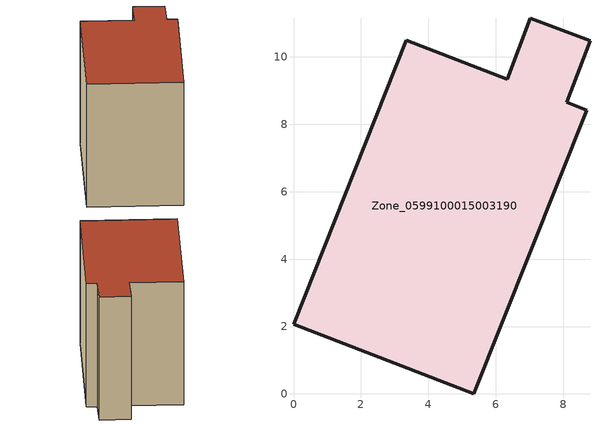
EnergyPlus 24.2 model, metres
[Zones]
Zone_0599100015003190
 floor ground (C_G): 5.34,0 0,2.06 3.34,10.49 6.34,9.33 7.02,11.15 8.79,10.47 8.1,8.65 8.7,8.42 z0.83
 wall outside (C_F): 8.1,8.65 8.79,10.47 7.02,11.15 6.34,9.33 3.34,10.49 0,2.06 5.34,0 8.7,8.42 8.1,8.65 z0.83:8.76
 roof outside (C_R): 5.34,0 8.7,8.42 8.1,8.65 8.79,10.47 7.02,11.15 6.34,9.33 3.34,10.49 0,2.06 z8.76
[BUILDING]
Pand.0599100015003190: North Axis=0; Terrain=City; Loads Convergence Tolerance Value=0.04; Temperature Convergence Tolerance Value=0.4; Solar Distribution=FullExterior; Maximum Number of Warmup Days=25; Minimum Number of Warmup Days=1
[Site:Location]
Rotterdam.The.Hague.AP_ZH_NLD Design_Conditions: Latitude=51.96; Longitude=4.45; Time Zone=1; Elevation=-4.5
[SITE:GROUNDTEMPERATURE:BUILDINGSURFACE]
18, 18, 18, 18, 18, 18, 18, 18, 18, 18, 18, 18
[MATERIAL] Thermal Absorptance=0.9; Solar Absorptance=0.7; Visible Absorptance=0.7
Name | Roughness | Thickness | Conductivity | Density | Specific Heat
G.TI.1965-1974 | MediumSmooth | 0.15 | 0.882353 | 540 | 1210
F.TI.1965-1974 | Rough | 0.3 | 0.697674 | 1920 | 840
R.TI.1965-1974 | MediumRough | 0.2 | 0.232558 | 1500 | 1000
[CONSTRUCTION]
C_G: G.TI.1965-1974
C_F: F.TI.1965-1974
C_R: R.TI.1965-1974
[ZONE]
Zone_0599100015003190: Type=1; Multiplier=1; Ceiling Height=Autocalculate; Volume=Autocalculate; Floor Area=autocalculate; Part of Total Floor Area=Yes
[ZONEINFILTRATION:DESIGNFLOWRATE]
Infil_Zone_0599100015003190: Zone or ZoneList or Space or SpaceList=Zone_0599100015003190; Schedule=AlwaysOn; Design Flow Rate Calculation Method=Flow/Area; Flow Rate per Floor Area=0.003; Constant Term Coefficient=1; Temperature Term Coefficient=0; Velocity Term Coefficient=0; Velocity Squared Term Coefficient=0
[HVACTEMPLATE:ZONE:IDEALLOADSAIRSYSTEM]
Zone_0599100015003190: Maximum Heating Supply Air Temperature=50; Minimum Cooling Supply Air Temperature=13; Maximum Heating Supply Air Humidity Ratio=0.0156; Minimum Cooling Supply Air Humidity Ratio=0.0077; Heating Limit=NoLimit; Cooling Limit=NoLimit; Dehumidification Control Type=ConstantSensibleHeatRatio; Cooling Sensible Heat Ratio=0.7; Dehumidification Setpoint=60; Humidification Control Type=None; Humidification Setpoint=30; Outdoor Air Method=None; Outdoor Air Flow Rate per Person=0.00944; Outdoor Air Flow Rate per Zone Floor Area=0; Outdoor Air Flow Rate per Zone=0; Demand Controlled Ventilation Type=None; Outdoor Air Economizer Type=NoEconomizer; Heat Recovery Type=None; Sensible Heat Recovery Effectiveness=0.7; Latent Heat Recovery Effectiveness=0.65
[ZONECONTROL:THERMOSTAT]
ThermostatControl_Zone_0599100015003190: Zone or ZoneList=Zone_0599100015003190; Control Type Schedule=DualSetpointControlType; Control 1=Thermostat_Zone_0599100015003190; Temperature Difference Between Cutout And Setpoint=0
[THERMOSTATSETPOINT:DUALSETPOINT]
Thermostat_Zone_0599100015003190: Heating Setpoint Temperature Schedule=HeatingSetpoint_Zone_0599100015003190; Cooling Setpoint Temperature Schedule=CoolingSetpoint_Zone_0599100015003190
[SCHEDULE:COMPACT]
HeatingSetpoint_Zone_0599100015003190: Through: 12/31, For: AllDays, Until: 24:00, 21
CoolingSetpoint_Zone_0599100015003190: Through: 12/31, For: AllDays, Until: 24:00, 24
DualSetpointControlType: Through: 12/31, For: AllDays, Until: 24:00, 4
AlwaysOn: Through: 12/31, For: AllDays, Until: 24:00, 1
